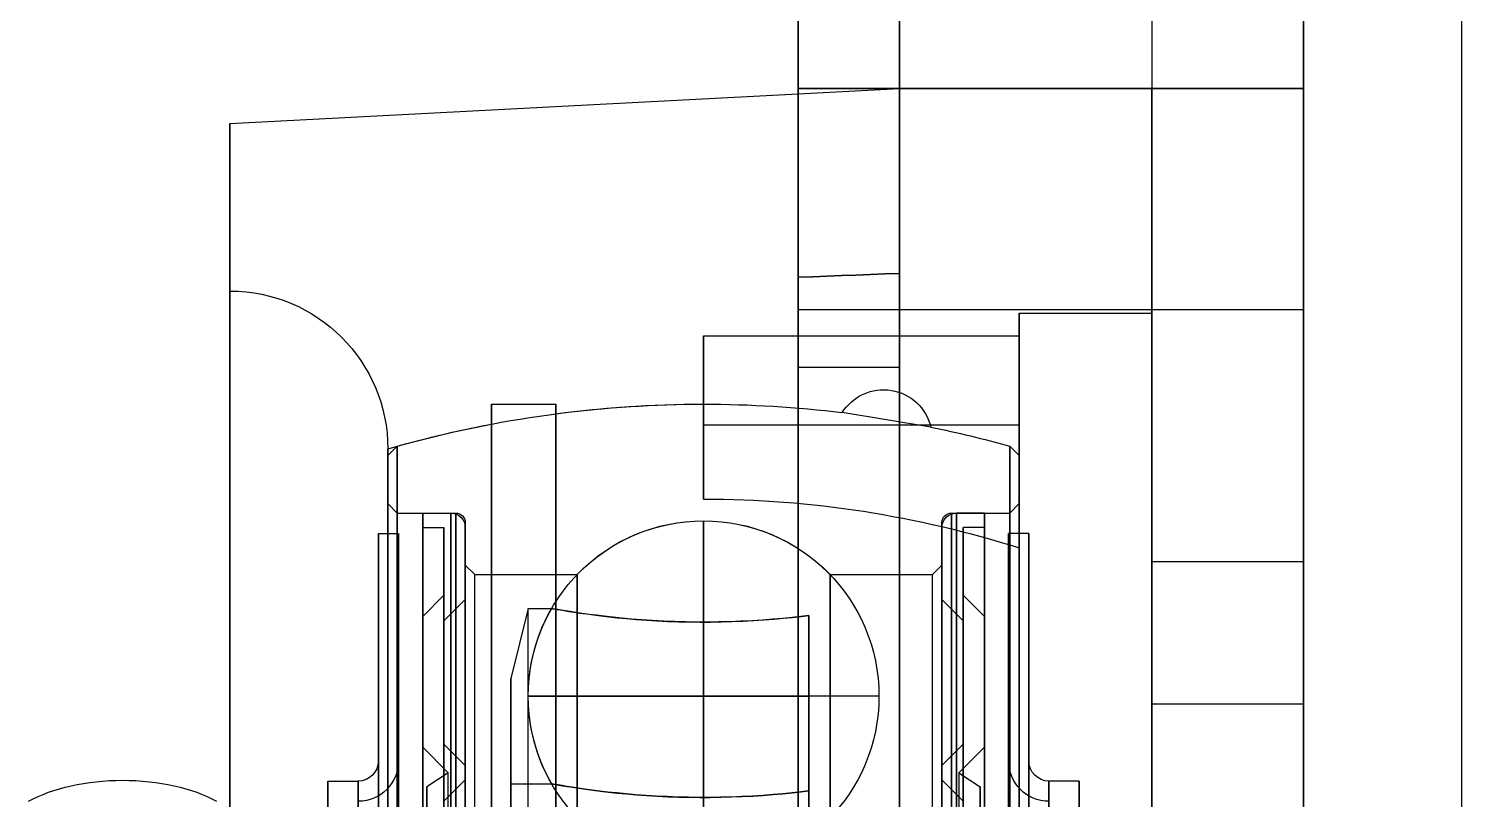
# Model space of a CAD drawing. Header units: millimetres. Extents: x 150937 to 394412, y 327166 to 584759.
# Drawn here: x 245590.07 to 245635.45, y 485997.63 to 486022.05 of the extents above; entities that cross this region are included whole.
import ezdxf

# ---------------------------------------------------------------- set-up
doc = ezdxf.new("R2010")
doc.units = ezdxf.units.MM
doc.layers.add('MAIN-1', color=7, linetype='Continuous')

# ---------------------------------------------------------------- blocks, each defined once
blk = doc.blocks.new('Bearing_ucf207')
at = {"layer": 'MAIN-1'}
for p, q in [((0, 46), (0, 58.5)), ((0, 58.5), (0, 46)), ((12.8, 58.5), (12.8, 46)), ((12.8, 46), (12.8, 58.5)), ((16, 58.5), (16, 37.161)), ((16, 37.161), (16, 58.5)), ((12.8, 40.142), (12.8, 54.839)), ((12.8, 54.839), (12.8, 40.142)), ((16, 40.019), (16, 54.839)), ((16, 54.839), (16, 40.019)), ((0, 46), (0, 53)), ((0, 46), (0, 53)), ((16, 53), (16, 46)), ((16, 53), (16, 46)), ((0, 46), (0, 50.5)), ((0, 46), (0, 50.5)), ((4.8, 50.5), (4.8, 46)), ((4.8, 50.5), (4.8, 46)), ((0, -46), (0, 46)), ((0, 46), (0, -46)), ((0, 31), (0, 46)), ((0, 46), (0, 31)), ((0, 39), (0, 46)), ((0, 39), (0, 46)), ((16, 46), (0, 46)), ((0, 46), (16, 46)), ((16, 46), (0, 46)), ((0, 46), (16, 46)), ((0, 46), (4.8, 46)), ((0, 46), (4.8, 46)), ((0, 46), (12.8, 46)), ((0, 46), (12.8, 46)), ((4.8, 46), (4.8, 31)), ((4.8, 31), (4.8, 46)), ((12.8, 46), (12.8, 40.142)), ((12.8, 46), (12.8, 37.161)), ((12.8, -46), (12.8, 46)), ((12.8, 37.161), (12.8, 46)), ((12.8, 46), (12.8, -46)), ((16, 45.832), (12.8, 46)), ((16, 46), (16, 39)), ((16, 46), (16, 39)), ((34, 44.889), (16, 45.832)), ((34, 0), (34, 44.889)), ((34, 44.889), (34, 0)), ((13.258, 40.124), (12.8, 40.142)), ((12.8, 40.142), (13.258, 40.124)), ((13.716, 40.107), (13.258, 40.124)), ((13.258, 40.124), (13.716, 40.107)), ((14.173, 40.089), (13.716, 40.107)), ((13.716, 40.107), (14.173, 40.089)), ((14.63, 40.071), (14.173, 40.089)), ((14.173, 40.089), (14.63, 40.071)), ((15.087, 40.054), (14.63, 40.071)), ((14.63, 40.071), (15.087, 40.054)), ((15.544, 40.036), (15.087, 40.054)), ((15.087, 40.054), (15.544, 40.036)), ((16, 40.019), (15.544, 40.036)), ((15.544, 40.036), (16, 40.019)), ((16, 22.341), (16, 40.019)), ((16, 40.019), (16, 22.341)), ((34, -39.583), (34, 39.583)), ((34, 39.583), (34, -39.583)), ((16, 39), (0, 39)), ((16, 39), (0, 39)), ((4.8, 0), (4.8, 38.88)), ((9, 38.88), (4.8, 38.88)), ((9, 0), (9, 38.88)), ((9, 38.88), (9, 0)), ((9, 35.339), (9, 38.16)), ((19, 38.16), (9, 38.16)), ((19, 35.339), (19, 38.16)), ((19, 38.16), (19, 35.339)), ((12.8, 37.161), (16, 37.161)), ((12.8, 37.161), (12.8, 22.464)), ((12.8, 22.464), (12.8, 37.161)), ((12.8, 37.161), (16, 37.161)), ((16, 37.161), (16, 22.341)), ((16, 22.341), (16, 37.161)), ((19, 36), (19, 32.995)), ((19, 32.995), (19, 36)), ((23.68, 0), (23.68, 36)), ((23.68, 36), (23.68, 2.392)), ((25.72, 36), (23.68, 36)), ((25.72, 0), (25.72, 36)), ((25.72, 36), (25.72, 2.392)), ((11.803, 35.273), (14.607, 35.731)), ((11.803, 35.273), (14.607, 35.731)), ((23.68, 35.695), (23.68, 2.392)), ((23.68, 3.499), (23.68, 35.695)), ((9, 35.339), (9, 31.443)), ((9, 31.443), (9, 35.339)), ((9, 35.339), (19, 35.339)), ((9, 35.339), (19, 35.339)), ((19, 32.995), (19, 35.339)), ((19, 35.339), (19, 32.995)), ((25.72, 35.367), (25.72, 2.392)), ((25.72, 3.467), (25.72, 35.367)), ((9.3, 34.669), (9, 34.369)), ((9.3, 0), (9.3, 34.669)), ((9.3, 34.669), (9.3, 0)), ((28.7, 0), (28.7, 34.669)), ((28.7, 34.669), (28.7, 0)), ((28.7, 34.669), (29, 34.369)), ((29, 34.583), (29, -34.583)), ((29, 34.369), (29, 34.583)), ((9, 0), (9, 34.369)), ((9, 34.369), (9, 0)), ((29, -34.369), (29, 34.369)), ((29, 0), (29, 34.369)), ((29, 34.369), (29, 0)), ((9, 0), (9, 32.85)), ((9, 32.85), (9.3, 32.55)), ((29, 32.85), (28.7, 32.55)), ((29, 0), (29, 32.85)), ((9.3, 0), (9.3, 32.55)), ((11.15, 32.55), (9.3, 32.55)), ((10.102, 0), (10.102, 32.55)), ((10.102, 32.55), (10.102, 0)), ((10.102, 32.55), (10.993, 32.55)), ((10.993, 0), (10.993, 32.55)), ((10.993, 32.55), (10.993, 0)), ((11.15, 32.55), (11.15, 0)), ((11.15, 0), (11.15, 32.55)), ((11.45, -32.25), (11.45, 32.25)), ((11.45, 32.25), (11.45, 0)), ((19, 32.305), (19, -32.305)), ((19, -32.305), (19, 32.305)), ((26.55, -32.25), (26.55, 32.25)), ((26.55, 32.25), (26.55, -32.25)), ((26.85, 0), (26.85, 32.55)), ((26.85, 32.55), (26.85, 0)), ((28.7, 32.55), (26.85, 32.55)), ((27.007, 32.55), (27.007, 0)), ((27.007, 0), (27.007, 32.55)), ((27.897, 32.55), (27.007, 32.55)), ((27.897, 0), (27.897, 32.55)), ((27.897, 32.55), (27.897, 0)), ((28.7, 0), (28.7, 32.55)), ((8.7, 0), (8.7, 31.899)), ((8.7, 31.899), (8.7, 0)), ((8.7, 31.899), (9.338, 31.899)), ((9.338, 0), (9.338, 31.899)), ((9.338, 31.899), (9.338, 0)), ((10.102, 32.093), (10.102, 0)), ((10.102, 32.093), (10.776, 32.093)), ((10.776, 0), (10.776, 32.093)), ((10.776, 32.093), (10.776, 0)), ((11.45, -32.094), (11.45, 32.093)), ((11.45, 32.093), (11.45, -32.094)), ((26.55, 32.093), (26.55, -32.094)), ((26.55, -32.094), (26.55, 32.093)), ((27.224, 0), (27.224, 32.093)), ((27.224, 32.093), (27.224, 0)), ((27.897, 32.093), (27.224, 32.093)), ((27.897, 0), (27.897, 32.093)), ((28.662, 0), (28.662, 31.899)), ((28.662, 31.899), (28.662, 0)), ((29.3, 31.899), (28.662, 31.899)), ((29.3, 0), (29.3, 31.899)), ((29.3, 31.899), (29.3, 0)), ((9, 31.443), (9, -31.443)), ((9, -31.443), (9, 31.443)), ((0, 26.5), (0, 31)), ((0, 26.5), (0, 31)), ((0, 31), (4.8, 31)), ((0, 31), (4.8, 31)), ((4.8, 31), (4.8, 26.5)), ((4.8, 26.5), (4.8, 31)), ((11.45, 0), (11.45, 30.9)), ((11.45, 30.9), (11.75, 30.6)), ((26.55, 30.9), (26.25, 30.6)), ((26.55, 0), (26.55, 30.9)), ((11.75, 0), (11.75, 30.6)), ((14.996, 30.6), (11.75, 30.6)), ((14.996, 30.6), (14.996, 0)), ((14.996, 0), (14.996, 30.6)), ((23.004, 30.6), (23.004, 0)), ((23.004, 0), (23.004, 30.6)), ((26.25, 30.6), (23.004, 30.6)), ((26.25, 0), (26.25, 30.6)), ((10.776, 29.946), (10.102, 29.272)), ((10.776, 29.946), (10.776, 0)), ((11.45, 29.811), (10.776, 29.137)), ((11.45, 29.811), (11.45, 0)), ((23.641, 29.497), (23.54, 29.48)), ((23.62, 29.494), (23.703, 29.508)), ((23.718, 29.511), (23.641, 29.497)), ((23.703, 29.508), (23.762, 29.519)), ((23.772, 29.52), (23.718, 29.511)), ((23.762, 29.519), (23.797, 29.525)), ((23.802, 29.526), (23.772, 29.52)), ((23.797, 29.525), (23.811, 29.527)), ((23.811, 29.527), (23.802, 29.526)), ((24.555, 29.528), (23.811, 29.528)), ((24.555, 0), (24.555, 29.528)), ((24.555, 29.528), (25.11, 27.305)), ((26.55, 0), (26.55, 29.811)), ((26.55, 29.811), (27.224, 29.137)), ((27.224, 0), (27.224, 29.946)), ((27.224, 29.946), (27.897, 29.272)), ((10.102, 0), (10.102, 29.272)), ((10.102, 29.272), (10.102, 0)), ((10.776, 0), (10.776, 29.137)), ((10.776, 29.137), (10.776, 0)), ((15.667, 29.303), (15.667, 26.75)), ((15.667, 29.303), (15.921, 29.272)), ((15.913, 29.273), (15.667, 29.303)), ((15.667, 26.75), (15.667, 29.303)), ((15.667, 3.638), (15.667, 29.303)), ((15.667, 29.303), (15.667, 3.638)), ((16.181, 29.243), (15.913, 29.273)), ((15.921, 29.272), (16.196, 29.242)), ((16.467, 29.215), (16.181, 29.243)), ((16.196, 29.242), (16.491, 29.213)), ((16.77, 29.188), (16.467, 29.215)), ((16.491, 29.213), (16.804, 29.185)), ((17.087, 29.163), (16.77, 29.188)), ((16.804, 29.185), (17.132, 29.16)), ((17.415, 29.142), (17.087, 29.163)), ((17.132, 29.16), (17.47, 29.139)), ((17.751, 29.124), (17.415, 29.142)), ((17.47, 29.139), (17.818, 29.121)), ((18.093, 29.11), (17.751, 29.124)), ((17.818, 29.121), (18.17, 29.108)), ((18.437, 29.101), (18.093, 29.11)), ((18.17, 29.108), (18.522, 29.099)), ((18.778, 29.096), (18.437, 29.101)), ((18.522, 29.099), (18.872, 29.095)), ((19.115, 29.095), (18.778, 29.096)), ((18.872, 29.095), (19.218, 29.096)), ((19.455, 29.099), (19.115, 29.095)), ((19.218, 29.096), (19.569, 29.101)), ((19.798, 29.107), (19.455, 29.099)), ((19.569, 29.101), (19.922, 29.111)), ((20.141, 29.119), (19.798, 29.107)), ((19.922, 29.111), (20.273, 29.125)), ((20.48, 29.136), (20.141, 29.119)), ((20.273, 29.125), (20.619, 29.144)), ((20.811, 29.156), (20.48, 29.136)), ((20.619, 29.144), (20.955, 29.166)), ((21.132, 29.18), (20.811, 29.156)), ((20.955, 29.166), (21.279, 29.192)), ((21.439, 29.206), (21.132, 29.18)), ((21.279, 29.192), (21.587, 29.22)), ((21.731, 29.234), (21.439, 29.206)), ((21.587, 29.22), (21.878, 29.25)), ((22.004, 29.264), (21.731, 29.234)), ((21.878, 29.25), (22.148, 29.28)), ((22.258, 29.293), (22.004, 29.264)), ((22.148, 29.28), (22.395, 29.31)), ((22.491, 29.323), (22.258, 29.293)), ((22.395, 29.31), (22.627, 29.341)), ((22.711, 29.352), (22.491, 29.323)), ((22.627, 29.341), (22.844, 29.371)), ((22.916, 29.382), (22.711, 29.352)), ((22.844, 29.371), (23.043, 29.4)), ((23.103, 29.41), (22.916, 29.382)), ((23.043, 29.4), (23.221, 29.428)), ((23.27, 29.436), (23.103, 29.41)), ((23.221, 29.428), (23.378, 29.453)), ((23.417, 29.46), (23.27, 29.436)), ((23.378, 29.453), (23.511, 29.475)), ((23.54, 29.48), (23.417, 29.46)), ((23.511, 29.475), (23.62, 29.494)), ((27.224, 0), (27.224, 29.137)), ((27.224, 29.137), (27.224, 0)), ((27.897, 0), (27.897, 29.272)), ((25.11, 0), (25.11, 27.305)), ((25.11, 27.305), (25.11, 0.811)), ((0, 26.5), (0, -26.5)), ((0, -26.5), (0, 26.5)), ((0, 26.5), (4.8, 26.5)), ((0, 26.5), (4.8, 26.5)), ((4.8, 26.5), (4.8, -26.5)), ((4.8, -26.5), (4.8, 26.5)), ((13.445, 26.75), (19, 26.75)), ((15.667, 26.75), (19, 26.75)), ((19, 26.75), (15.667, 26.75)), ((15.667, 23.748), (15.667, 26.75)), ((15.667, 26.75), (15.667, 23.748)), ((19, 26.75), (24.555, 26.75)), ((24.555, 26.75), (19, 26.75)), ((10.102, 25.13), (10.911, 24.322)), ((10.102, 25.13), (10.102, 0)), ((10.776, 25.224), (10.776, 0)), ((10.776, 25.224), (11.45, 24.55)), ((27.224, 25.224), (26.55, 24.55)), ((27.897, 25.13), (27.089, 24.322)), ((27.224, 0), (27.224, 25.224)), ((27.897, 0), (27.897, 25.13)), ((8.7, 24.696), (8.7, -24.696)), ((8.7, 0), (8.7, 24.696)), ((9.338, -24.696), (9.338, 24.696)), ((9.338, 24.696), (9.338, -24.696)), ((11.45, 0), (11.45, 24.55)), ((11.45, 24.55), (11.45, 0)), ((26.55, 0), (26.55, 24.55)), ((28.662, 24.696), (28.662, -24.696)), ((28.662, -24.696), (28.662, 24.696)), ((29.3, -24.696), (29.3, 24.696)), ((29.3, 24.696), (29.3, 0)), ((7.1, 0), (7.1, 24.058)), ((7.1, 24.058), (7.1, 0)), ((7.1, 24.058), (8.062, 24.058)), ((8.062, 0), (8.062, 24.058)), ((8.062, 24.058), (8.062, 0)), ((10.911, 24.322), (10.237, 23.876)), ((11.45, 24.094), (10.776, 23.42)), ((10.911, 24.322), (10.911, 0)), ((11.45, 24.094), (11.45, 0)), ((26.55, 0), (26.55, 24.094)), ((26.55, 24.094), (27.224, 23.42)), ((27.089, 0), (27.089, 24.322)), ((27.089, 24.322), (27.763, 23.876)), ((29.938, 0), (29.938, 24.058)), ((29.938, 24.058), (29.938, 0)), ((30.9, 24.058), (29.938, 24.058)), ((30.9, 0), (30.9, 24.058)), ((30.9, 24.058), (30.9, 0)), ((10.237, 0), (10.237, 23.876)), ((10.237, 23.876), (10.237, 0)), ((15.667, 23.748), (15.667, 3.276)), ((15.667, 23.748), (15.922, 23.717)), ((15.921, 23.717), (15.667, 23.748)), ((15.667, 3.276), (15.667, 23.748)), ((16.195, 23.687), (15.921, 23.717)), ((15.922, 23.717), (16.197, 23.687)), ((16.487, 23.658), (16.195, 23.687)), ((16.197, 23.687), (16.49, 23.658)), ((16.793, 23.631), (16.487, 23.658)), ((16.49, 23.658), (16.798, 23.631)), ((17.113, 23.606), (16.793, 23.631)), ((16.798, 23.631), (17.118, 23.606)), ((17.441, 23.585), (17.113, 23.606)), ((17.118, 23.606), (17.449, 23.585)), ((20.805, 23.601), (20.474, 23.581)), ((20.492, 23.582), (20.824, 23.602)), ((21.127, 23.624), (20.805, 23.601)), ((20.824, 23.602), (21.146, 23.626)), ((21.437, 23.651), (21.127, 23.624)), ((21.146, 23.626), (21.456, 23.653)), ((21.733, 23.679), (21.437, 23.651)), ((21.456, 23.653), (21.752, 23.681)), ((22.011, 23.709), (21.733, 23.679)), ((21.752, 23.681), (22.03, 23.712)), ((22.271, 23.74), (22.011, 23.709)), ((22.03, 23.712), (22.289, 23.742)), ((22.511, 23.77), (22.271, 23.74)), ((22.289, 23.742), (22.529, 23.773)), ((22.739, 23.801), (22.511, 23.77)), ((22.529, 23.773), (22.757, 23.804)), ((22.951, 23.832), (22.739, 23.801)), ((22.757, 23.804), (22.968, 23.834)), ((23.144, 23.861), (22.951, 23.832)), ((22.968, 23.834), (23.16, 23.863)), ((23.316, 23.888), (23.144, 23.861)), ((23.16, 23.863), (23.331, 23.89)), ((23.464, 23.912), (23.316, 23.888)), ((23.331, 23.89), (23.477, 23.915)), ((23.587, 23.933), (23.464, 23.912)), ((23.477, 23.915), (23.598, 23.935)), ((23.683, 23.95), (23.587, 23.933)), ((23.598, 23.935), (23.692, 23.951)), ((23.753, 23.962), (23.683, 23.95)), ((23.692, 23.951), (23.758, 23.963)), ((23.795, 23.97), (23.753, 23.962)), ((23.758, 23.963), (23.798, 23.97)), ((23.811, 23.972), (23.795, 23.97)), ((23.798, 23.97), (23.811, 23.972)), ((23.811, 23.972), (23.811, 23.972)), ((23.811, 23.972), (23.811, 23.972)), ((23.811, 23.972), (23.811, 23.972)), ((23.811, 23.972), (23.811, 23.972)), ((23.811, 23.972), (23.811, 23.972)), ((23.811, 23.972), (23.811, 23.972)), ((25.11, 23.972), (23.811, 23.972)), ((25.11, 0), (25.11, 23.972)), ((27.763, 0), (27.763, 23.876)), ((27.763, 23.876), (27.763, 0)), ((17.777, 23.568), (17.441, 23.585)), ((17.449, 23.585), (17.786, 23.567)), ((18.116, 23.555), (17.777, 23.568)), ((17.786, 23.567), (18.126, 23.554)), ((18.456, 23.545), (18.116, 23.555)), ((18.126, 23.554), (18.467, 23.545)), ((18.792, 23.541), (18.456, 23.545)), ((18.467, 23.545), (18.804, 23.541)), ((19.123, 23.54), (18.792, 23.541)), ((18.804, 23.541), (19.136, 23.54)), ((19.458, 23.544), (19.123, 23.54)), ((19.136, 23.54), (19.473, 23.544)), ((19.797, 23.552), (19.458, 23.544)), ((19.473, 23.544), (19.813, 23.552)), ((20.137, 23.564), (19.797, 23.552)), ((19.813, 23.552), (20.154, 23.565)), ((20.474, 23.581), (20.137, 23.564)), ((20.154, 23.565), (20.492, 23.582))]:
    blk.add_line(p, q, dxfattribs=at)
for centre, radius, start, end in [((34, 34.583), 5, 90, 180), ((13.3, 34.92), 1.538, 31.8133, 166.728), ((19, 0), 36, 90, 97.0086), ((19, 0), 36, 82.5304, 90), ((19, 0), 36, 74.3688, 90), ((19, 0), 36, 101.5327, 105.6312), ((19, 0), 36, 73.8724, 79.2417), ((19, 0), 32.995, 90, 107.6427), ((19, 0), 32.995, 90, 107.6427), ((10.993, 32.093), 0.456, 0, 90), ((11.15, 32.25), 0.3, 0, 90), ((19, 26.75), 5.555, 0, 180), ((19, 26.75), 5.555, 90, 136.1264), ((19, 26.75), 5.555, 43.8736, 90), ((26.85, 32.25), 0.3, 90, 180), ((27.007, 32.093), 0.456, 90, 180), ((19, 26.75), 5.555, 0, 30), ((19, 26.75), 5.555, 180, 0), ((19, 26.75), 5.555, 330, 0), ((8.062, 24.696), 1.276, 270, 0), ((8.062, 24.696), 0.638, 270, 0), ((29.938, 24.696), 1.276, 180, 270), ((29.938, 24.696), 0.638, 180, 270)]:
    blk.add_arc(centre, radius, start, end, dxfattribs=at)
blk.add_ellipse((37.4, 22.084), major_axis=(4, 0), ratio=0.5, start_param=0.731754, end_param=2.409839, dxfattribs=at)
blk = doc.blocks.new('C-1S DRUM RIGHT')
for p, q in [((112, 252.891), (112, 0)), ((117, 252.891), (117, 0))]:
    blk.add_line(p, q)
at = {"xscale": -1}
blk.add_blockref('Bearing_ucf207', (112, 119.12), dxfattribs=at)

msp = doc.modelspace()

# ---------------------------------------------------------------- block references
msp.add_blockref('C-1S DRUM RIGHT', (245518.451, 485855.033))

doc.saveas('drawing.dxf')
